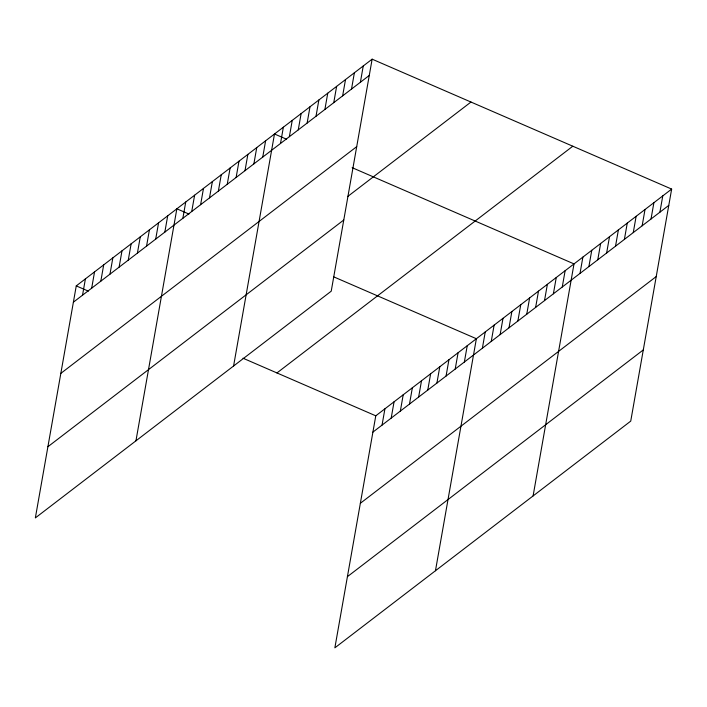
<?xml version="1.0" encoding="UTF-8"?>
<svg xmlns="http://www.w3.org/2000/svg" width="707" height="707" viewBox="0 0 707 707"><rect width="100%" height="100%" fill="white"/><g stroke="black" fill="none" stroke-linecap="round" stroke-linejoin="round"><path stroke-width="1.06" d="M372.138 59.167L76.259 285.893L35.35 517.913L331.221 291.187L372.138 59.167L671.65 189.087L630.741 421.107L334.862 647.833L375.779 415.813L671.65 189.087M82.533 295.181L85.406 278.885M91.68 288.173L94.552 271.877M100.827 281.165L103.699 264.869M109.974 274.157L112.846 257.861M119.112 267.149L121.984 250.852M128.259 260.141L131.131 243.844M137.405 253.133L140.278 236.836M146.552 246.124L149.424 229.828M155.699 239.116L158.571 222.82M164.837 232.108L167.709 215.812M135.947 440.823L176.856 208.804L188.963 214.053M182.866 218.295L185.738 201.999M191.738 211.49L194.611 195.203M200.611 204.694L203.483 188.398M209.493 197.889L212.365 181.593M218.366 191.093L221.238 174.797M227.239 184.288L230.12 167.992M236.12 177.484L238.993 161.187M244.993 170.687L247.865 154.391M253.875 163.883L256.747 147.586M262.748 157.078L265.62 140.781M233.584 366.005L274.493 133.985L286.6 139.235M280.502 143.477L283.374 127.18M289.375 136.672L292.247 120.384M298.257 129.876L301.129 113.58M307.13 123.071L310.002 106.775M316.002 116.266L318.875 99.979M324.884 109.47L327.756 93.174M333.757 102.665L336.629 86.369M342.63 95.86L345.511 79.573M351.512 89.064L354.384 72.768M360.384 82.259L363.257 65.963M382.045 425.101L384.926 408.805M391.192 418.093L394.064 401.797M400.339 411.085L403.211 394.789M409.486 404.077L412.358 387.781M418.632 397.069L421.505 380.773M427.77 390.061L430.651 373.764M436.917 383.053L439.789 366.756M446.064 376.044L448.936 359.748M455.211 369.036L458.083 352.74M464.358 362.028L467.23 345.732M435.459 570.752L476.377 338.724L333.89 276.923M482.377 348.215L485.249 331.928M491.25 341.419L494.122 325.123M500.132 334.614L503.004 318.318M509.005 327.809L511.877 311.522M517.878 321.013L520.759 304.717M526.759 314.208L529.631 297.912M535.632 307.404L538.504 291.116M544.514 300.608L547.386 284.311M553.387 293.803L556.259 277.506M562.259 286.998L565.132 270.71M533.096 495.925L574.013 263.905L352.157 167.674M580.014 273.397L582.886 257.101M588.887 266.592L591.768 250.305M597.769 259.796L600.641 243.5M606.641 252.991L609.514 236.695M615.523 246.195L618.395 229.899M624.396 239.39L627.268 223.094M633.269 232.585L636.141 216.289M642.15 225.789L645.023 209.493M651.023 218.984L653.895 202.688M659.905 212.18L662.777 195.883M73.387 302.189L369.266 75.455M60.837 373.376L356.708 146.649M347.517 196.643L470.977 102.038M47.899 446.727L343.779 219.992M276.941 372.942L572.811 146.208M372.907 432.11L668.778 205.384M360.349 503.296L656.22 276.57M347.42 576.647L643.29 349.921M76.259 285.893L88.366 291.143M242.996 358.21L375.779 415.813"/></g></svg>
